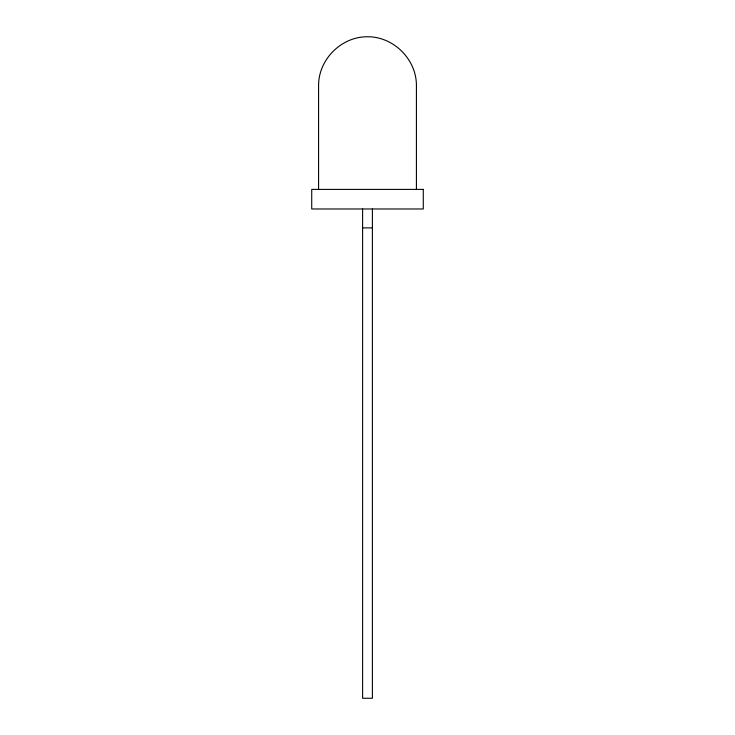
<?xml version="1.0" encoding="UTF-8"?>
<svg xmlns="http://www.w3.org/2000/svg" width="735" height="735" viewBox="0 0 735 735"><rect width="100%" height="100%" fill="white"/><g stroke="black" fill="none" stroke-linecap="round" stroke-linejoin="round"><path stroke-width="1.1" d="M362.603 227.896L372.397 227.896M416.423 189.4L416.423 85.673C416.589 59.489 393.684 36.585 367.5 36.75C341.316 36.585 318.411 59.489 318.577 85.673L318.577 189.4M372.397 208.979L372.397 698.25L362.603 698.25L362.603 208.979M423.277 189.4L311.723 189.4L311.723 208.979L423.277 208.979L423.277 189.4"/></g></svg>
